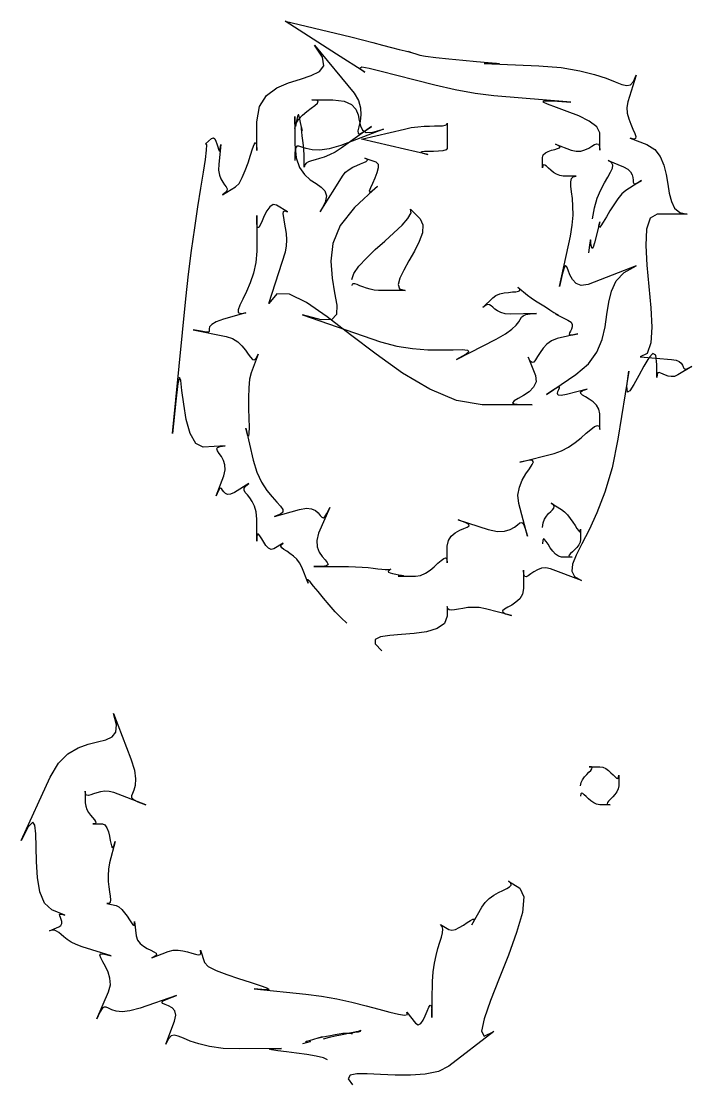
# Model space of a CAD drawing. Extents: x 1 to 224, y 2 to 223.
# Drawn here: x 68.6 to 103.8, y 55.3 to 111.1 of the extents above; entities that cross this region are included whole.
import ezdxf

# ---------------------------------------------------------------- set-up
doc = ezdxf.new("R2010")
doc.units = 0

msp = doc.modelspace()

# ---------------------------------------------------------------- linework, layer by layer
for points in [[(85.728, 79.539), (85.425, 79.809), (85.111, 80.136), (84.798, 80.493), (84.498, 80.853), (84.225, 81.192), (83.99, 81.482), (83.807, 81.698), (83.688, 81.812), (83.646, 81.8), (83.693, 81.635), (83.373, 82.47), (83.254, 82.7), (83.1, 82.894), (82.926, 83.055), (82.746, 83.19), (82.576, 83.304), (82.429, 83.402), (82.323, 83.489), (82.27, 83.571), (82.287, 83.653), (82.388, 83.74), (81.895, 83.435), (81.751, 83.404), (81.613, 83.472), (81.485, 83.608), (81.367, 83.78), (81.263, 83.958), (81.173, 84.11), (81.1, 84.205), (81.046, 84.212), (81.012, 84.099), (81, 83.835), (81, 85), (80.968, 85.371), (80.884, 85.672), (80.768, 85.915), (80.636, 86.109), (80.509, 86.267), (80.404, 86.397), (80.341, 86.511), (80.337, 86.619), (80.411, 86.732), (80.583, 86.86), (79.83, 86.395), (79.625, 86.302), (79.471, 86.293), (79.356, 86.344), (79.272, 86.428), (79.21, 86.52), (79.158, 86.595), (79.107, 86.627), (79.048, 86.59), (78.971, 86.459), (78.866, 86.209), (79.274, 87.271), (79.347, 87.579), (79.332, 87.848), (79.257, 88.079), (79.149, 88.276), (79.036, 88.44), (78.945, 88.573), (78.904, 88.677), (78.939, 88.755), (79.08, 88.808), (79.352, 88.839), (78.194, 88.771), (77.798, 88.961), (77.51, 89.49), (77.307, 90.223), (77.17, 91.022), (77.078, 91.748), (77.011, 92.266), (76.948, 92.436), (76.869, 92.121), (76.753, 91.185), (76.58, 89.489), (77.275, 96.56), (77.416, 97.85), (77.577, 99.099), (77.748, 100.283), (77.917, 101.378), (78.075, 102.358), (78.21, 103.2), (78.312, 103.878), (78.371, 104.368), (78.375, 104.645), (78.314, 104.685), (78.637, 104.975), (78.726, 105.008), (78.8, 104.953), (78.862, 104.838), (78.914, 104.69), (78.957, 104.537), (78.995, 104.406), (79.028, 104.325), (79.06, 104.321), (79.092, 104.422), (79.126, 104.656), (79.005, 103.625), (78.997, 103.311), (79.04, 103.056), (79.119, 102.849), (79.216, 102.681), (79.314, 102.545), (79.395, 102.431), (79.443, 102.329), (79.44, 102.232), (79.369, 102.13), (79.213, 102.014), (79.893, 102.434), (80.072, 102.619), (80.242, 102.921), (80.401, 103.296), (80.546, 103.702), (80.675, 104.094), (80.786, 104.429), (80.876, 104.666), (80.943, 104.759), (80.985, 104.667), (81, 104.346), (81, 105.846), (81.141, 106.654), (81.516, 107.229), (82.049, 107.625), (82.668, 107.896), (83.298, 108.094), (83.865, 108.274), (84.295, 108.489), (84.515, 108.792), (84.45, 109.238), (84.026, 109.879), (86.119, 107.357), (86.351, 106.976), (86.456, 106.589), (86.468, 106.215), (86.424, 105.875), (86.362, 105.586), (86.316, 105.369), (86.323, 105.242), (86.419, 105.226), (86.641, 105.338), (87.025, 105.599), (85.436, 104.46), (85.123, 104.26), (84.826, 104.111), (84.548, 104.001), (84.294, 103.921), (84.069, 103.86), (83.875, 103.807), (83.717, 103.752), (83.599, 103.685), (83.525, 103.594), (83.5, 103.469), (83.5, 103.953), (83.493, 104.13), (83.475, 104.355), (83.45, 104.608), (83.421, 104.868), (83.392, 105.114), (83.368, 105.324), (83.351, 105.479), (83.346, 105.556), (83.357, 105.536), (83.388, 105.396), (83.25, 106.083), (83.21, 106.212), (83.171, 106.212), (83.135, 106.12), (83.103, 105.976), (83.073, 105.816), (83.048, 105.68), (83.028, 105.606), (83.013, 105.631), (83.003, 105.794), (83, 106.133), (83, 104.667), (83.07, 103.964), (83.254, 103.448), (83.515, 103.077), (83.815, 102.81), (84.117, 102.607), (84.383, 102.426), (84.576, 102.228), (84.657, 101.971), (84.59, 101.615), (84.337, 101.118), (85.533, 103.053), (85.667, 103.213), (85.845, 103.349), (86.047, 103.463), (86.257, 103.56), (86.456, 103.642), (86.626, 103.712), (86.75, 103.774), (86.811, 103.831), (86.789, 103.887), (86.667, 103.944), (87.258, 103.747), (87.372, 103.633), (87.379, 103.431), (87.31, 103.172), (87.198, 102.889), (87.072, 102.613), (86.965, 102.377), (86.907, 102.212), (86.931, 102.152), (87.067, 102.227), (87.347, 102.469), (86.14, 101.345), (85.385, 100.414), (85.002, 99.463), (84.892, 98.528), (84.955, 97.65), (85.091, 96.867), (85.202, 96.217), (85.187, 95.738), (84.948, 95.47), (84.384, 95.451), (83.397, 95.719), (87.504, 94.303), (88.346, 94.074), (89.184, 93.942), (89.981, 93.883), (90.703, 93.872), (91.315, 93.882), (91.781, 93.889), (92.068, 93.867), (92.139, 93.791), (91.959, 93.635), (91.494, 93.375), (93.559, 94.446), (94.052, 94.727), (94.392, 94.968), (94.613, 95.172), (94.75, 95.342), (94.835, 95.48), (94.904, 95.589), (94.989, 95.671), (95.125, 95.728), (95.345, 95.763), (95.684, 95.779), (94.321, 95.756), (94.037, 95.775), (93.813, 95.834), (93.638, 95.92), (93.502, 96.017), (93.392, 96.114), (93.299, 96.195), (93.212, 96.248), (93.118, 96.258), (93.008, 96.213), (92.871, 96.097), (93.387, 96.613), (93.556, 96.736), (93.761, 96.818), (93.984, 96.869), (94.21, 96.898), (94.421, 96.916), (94.603, 96.931), (94.738, 96.954), (94.81, 96.994), (94.803, 97.06), (94.7, 97.162), (95.22, 96.75), (95.405, 96.613), (95.635, 96.457), (95.889, 96.293), (96.148, 96.129), (96.392, 95.977), (96.601, 95.847), (96.755, 95.749), (96.835, 95.692), (96.82, 95.688), (96.692, 95.746), (97.333, 95.437), (97.496, 95.324), (97.564, 95.203), (97.563, 95.08), (97.519, 94.962), (97.46, 94.855), (97.411, 94.766), (97.4, 94.702), (97.452, 94.669), (97.594, 94.674), (97.852, 94.724), (96.767, 94.475), (96.471, 94.361), (96.228, 94.186), (96.031, 93.973), (95.872, 93.747), (95.742, 93.534), (95.634, 93.356), (95.539, 93.24), (95.449, 93.209), (95.357, 93.288), (95.254, 93.501), (95.624, 92.538), (95.66, 92.204), (95.531, 91.919), (95.295, 91.678), (95.009, 91.48), (94.73, 91.32), (94.517, 91.197), (94.426, 91.106), (94.516, 91.045), (94.843, 91.011), (95.465, 91), (92.835, 91), (91.487, 91.222), (90.082, 91.812), (88.66, 92.659), (87.263, 93.649), (85.93, 94.67), (84.702, 95.61), (83.619, 96.356), (82.721, 96.796), (82.05, 96.816), (81.645, 96.306), (82.506, 99.018), (82.57, 99.328), (82.583, 99.653), (82.56, 99.979), (82.515, 100.291), (82.463, 100.576), (82.419, 100.821), (82.397, 101.011), (82.412, 101.134), (82.48, 101.175), (82.613, 101.121), (82.041, 101.475), (81.857, 101.504), (81.689, 101.389), (81.536, 101.176), (81.4, 100.913), (81.282, 100.647), (81.184, 100.425), (81.105, 100.294), (81.047, 100.302), (81.012, 100.496), (81, 100.923), (81, 99.059), (80.952, 98.461), (80.827, 97.903), (80.654, 97.392), (80.459, 96.937), (80.272, 96.546), (80.119, 96.227), (80.03, 95.988), (80.033, 95.836), (80.154, 95.781), (80.423, 95.83), (79.25, 95.485), (78.865, 95.346), (78.639, 95.214), (78.532, 95.093), (78.502, 94.988), (78.509, 94.903), (78.512, 94.842), (78.471, 94.811), (78.344, 94.813), (78.09, 94.853), (77.669, 94.935), (79.396, 94.586), (79.73, 94.473), (80.005, 94.3), (80.228, 94.09), (80.409, 93.869), (80.557, 93.66), (80.678, 93.489), (80.783, 93.378), (80.88, 93.354), (80.977, 93.44), (81.084, 93.66), (80.705, 92.674), (80.629, 92.343), (80.589, 91.887), (80.575, 91.357), (80.578, 90.802), (80.589, 90.273), (80.598, 89.82), (80.596, 89.493), (80.573, 89.341), (80.521, 89.416), (80.43, 89.767), (80.81, 88.081), (81.002, 87.452), (81.251, 86.931), (81.529, 86.505), (81.808, 86.162), (82.06, 85.889), (82.257, 85.674), (82.372, 85.504), (82.376, 85.367), (82.242, 85.25), (81.942, 85.14), (83.25, 85.508), (83.608, 85.567), (83.879, 85.534), (84.079, 85.441), (84.225, 85.316), (84.331, 85.191), (84.414, 85.095), (84.489, 85.059), (84.574, 85.111), (84.682, 85.284), (84.831, 85.605), (84.25, 84.25), (84.149, 83.866), (84.172, 83.538), (84.28, 83.263), (84.432, 83.038), (84.587, 82.858), (84.704, 82.719), (84.744, 82.617), (84.666, 82.55), (84.428, 82.512), (83.992, 82.5), (85.825, 82.5), (86.194, 82.493), (86.534, 82.475), (86.843, 82.45), (87.119, 82.421), (87.363, 82.392), (87.572, 82.368), (87.746, 82.351), (87.883, 82.346), (87.981, 82.357), (88.041, 82.388), (87.908, 82.25), (87.915, 82.21), (87.998, 82.171), (88.133, 82.135), (88.294, 82.103), (88.456, 82.073), (88.595, 82.048), (88.686, 82.028), (88.703, 82.013), (88.622, 82.003), (88.417, 82), (89.333, 82), (89.603, 82.043), (89.859, 82.156), (90.098, 82.315), (90.316, 82.497), (90.51, 82.676), (90.677, 82.829), (90.813, 82.933), (90.915, 82.963), (90.978, 82.895), (91, 82.705), (91, 83.567), (91.059, 83.872), (91.211, 84.104), (91.421, 84.279), (91.655, 84.407), (91.877, 84.503), (92.051, 84.58), (92.144, 84.65), (92.118, 84.727), (91.94, 84.823), (91.574, 84.952), (93.146, 84.454), (93.63, 84.351), (94.01, 84.361), (94.302, 84.448), (94.521, 84.574), (94.685, 84.702), (94.808, 84.797), (94.906, 84.821), (94.994, 84.737), (95.09, 84.509), (95.207, 84.099), (94.761, 85.806), (94.713, 86.253), (94.785, 86.666), (94.936, 87.04), (95.125, 87.368), (95.312, 87.642), (95.457, 87.857), (95.52, 88.006), (95.461, 88.082), (95.239, 88.078), (94.814, 87.987), (96.614, 88.439), (97, 88.577), (97.366, 88.776), (97.708, 89.012), (98.021, 89.262), (98.299, 89.501), (98.538, 89.706), (98.733, 89.853), (98.878, 89.917), (98.969, 89.876), (99, 89.705), (99, 90.519), (98.952, 90.772), (98.827, 90.981), (98.651, 91.152), (98.454, 91.292), (98.261, 91.407), (98.101, 91.503), (98.002, 91.587), (97.99, 91.664), (98.094, 91.74), (98.34, 91.823), (97.25, 91.53), (96.97, 91.48), (96.827, 91.507), (96.785, 91.586), (96.806, 91.693), (96.855, 91.803), (96.892, 91.892), (96.883, 91.933), (96.789, 91.904), (96.574, 91.779), (96.201, 91.534), (97.75, 92.58), (98.413, 93.148), (98.852, 93.766), (99.122, 94.417), (99.279, 95.082), (99.377, 95.741), (99.472, 96.375), (99.619, 96.966), (99.873, 97.495), (100.289, 97.943), (100.923, 98.291), (98.388, 97.318), (98.033, 97.261), (97.768, 97.361), (97.577, 97.565), (97.442, 97.816), (97.348, 98.059), (97.276, 98.239), (97.211, 98.299), (97.136, 98.184), (97.033, 97.839), (96.887, 97.208), (97.467, 99.85), (97.564, 100.428), (97.602, 100.951), (97.597, 101.419), (97.566, 101.829), (97.526, 102.181), (97.493, 102.472), (97.484, 102.7), (97.516, 102.866), (97.606, 102.966), (97.77, 103), (97.079, 103), (96.905, 103.027), (96.739, 103.096), (96.584, 103.195), (96.443, 103.307), (96.317, 103.418), (96.209, 103.513), (96.121, 103.577), (96.055, 103.595), (96.014, 103.553), (96, 103.436), (96, 103.969), (96.041, 104.109), (96.149, 104.217), (96.302, 104.297), (96.475, 104.357), (96.647, 104.404), (96.794, 104.445), (96.893, 104.486), (96.922, 104.534), (96.857, 104.596), (96.675, 104.678), (97.5, 104.362), (97.765, 104.301), (98.008, 104.314), (98.229, 104.378), (98.425, 104.471), (98.594, 104.57), (98.736, 104.652), (98.849, 104.695), (98.932, 104.676), (98.983, 104.573), (99, 104.362), (99, 105.269), (98.848, 105.585), (98.454, 105.883), (97.908, 106.155), (97.302, 106.398), (96.725, 106.604), (96.27, 106.767), (96.027, 106.882), (96.087, 106.943), (96.541, 106.944), (97.48, 106.878), (93.441, 107.213), (92.468, 107.335), (91.42, 107.531), (90.35, 107.772), (89.31, 108.032), (88.354, 108.283), (87.534, 108.498), (86.902, 108.65), (86.513, 108.711), (86.418, 108.654), (86.67, 108.451), (85.191, 109.4), (82.5, 111.126), (82.5, 111.126), (85.5, 110.409), (85.5, 110.409), (86.014, 110.284), (86.551, 110.149), (87.088, 110.012), (87.603, 109.879), (88.073, 109.757), (88.477, 109.652), (88.791, 109.572), (88.994, 109.521), (89.062, 109.509), (88.974, 109.54), (89.554, 109.355), (89.867, 109.294), (90.403, 109.226), (91.082, 109.154), (91.821, 109.084), (92.538, 109.019), (93.152, 108.963), (93.582, 108.92), (93.745, 108.896), (93.56, 108.893), (92.945, 108.916), (95.802, 108.791), (96.987, 108.694), (97.956, 108.533), (98.734, 108.337), (99.346, 108.133), (99.816, 107.949), (100.17, 107.812), (100.431, 107.75), (100.625, 107.791), (100.776, 107.961), (100.909, 108.29), (100.469, 106.901), (100.422, 106.606), (100.449, 106.303), (100.528, 106.003), (100.634, 105.717), (100.746, 105.459), (100.841, 105.24), (100.895, 105.071), (100.887, 104.965), (100.794, 104.933), (100.592, 104.987), (101.47, 104.65), (101.894, 104.392), (102.182, 104.024), (102.37, 103.579), (102.488, 103.088), (102.571, 102.584), (102.651, 102.1), (102.761, 101.667), (102.934, 101.318), (103.202, 101.085), (103.599, 101), (102.025, 101), (101.647, 100.787), (101.462, 100.208), (101.42, 99.357), (101.474, 98.325), (101.576, 97.205), (101.678, 96.09), (101.731, 95.071), (101.687, 94.241), (101.499, 93.692), (101.117, 93.517), (102.764, 93.375), (103.005, 93.333), (103.169, 93.263), (103.275, 93.176), (103.34, 93.084), (103.381, 92.996), (103.415, 92.924), (103.46, 92.879), (103.533, 92.871), (103.65, 92.912), (103.83, 93.013), (103.107, 92.566), (102.928, 92.489), (102.758, 92.472), (102.599, 92.499), (102.454, 92.551), (102.325, 92.611), (102.214, 92.663), (102.124, 92.688), (102.057, 92.67), (102.015, 92.591), (102, 92.434), (102, 93.108), (101.943, 93.605), (101.792, 93.682), (101.573, 93.452), (101.316, 93.029), (101.048, 92.525), (100.796, 92.053), (100.59, 91.727), (100.457, 91.661), (100.424, 91.966), (100.521, 92.757), (99.953, 89.186), (99.648, 87.686), (99.27, 86.405), (98.857, 85.325), (98.445, 84.427), (98.07, 83.69), (97.769, 83.097), (97.58, 82.627), (97.538, 82.262), (97.68, 81.983), (98.043, 81.769), (96.423, 82.391), (96.174, 82.443), (95.944, 82.418), (95.736, 82.338), (95.55, 82.23), (95.388, 82.116), (95.253, 82.02), (95.144, 81.968), (95.065, 81.983), (95.017, 82.09), (95, 82.312), (95, 81.352), (94.945, 81.056), (94.803, 80.819), (94.605, 80.631), (94.384, 80.483), (94.172, 80.366), (94.002, 80.271), (93.905, 80.189), (93.914, 80.111), (94.061, 80.027), (94.379, 79.929), (93, 80.29), (92.677, 80.349), (92.37, 80.364), (92.083, 80.347), (91.821, 80.311), (91.588, 80.268), (91.387, 80.232), (91.224, 80.215), (91.102, 80.229), (91.026, 80.288), (91, 80.405), (91, 79.906), (90.854, 79.508), (90.466, 79.246), (89.911, 79.086), (89.262, 78.996), (88.593, 78.943), (87.98, 78.894), (87.496, 78.816), (87.216, 78.676), (87.214, 78.44), (87.563, 78.076)], [(83, 105.5), (83.055, 105.745), (83.199, 105.976), (83.402, 106.192), (83.633, 106.388), (83.861, 106.562), (84.056, 106.712), (84.187, 106.834), (84.223, 106.924), (84.134, 106.981), (83.889, 107), (85, 107), (85.593, 106.934), (85.977, 106.758), (86.202, 106.506), (86.32, 106.213), (86.382, 105.911), (86.44, 105.635), (86.545, 105.418), (86.748, 105.295), (87.1, 105.299), (87.653, 105.464), (85.418, 104.607), (84.807, 104.422), (84.308, 104.357), (83.91, 104.376), (83.601, 104.443), (83.371, 104.521), (83.208, 104.575), (83.1, 104.568), (83.037, 104.463), (83.007, 104.225), (83, 103.817)], [(91, 104.45), (90.938, 104.376), (90.776, 104.329), (90.547, 104.303), (90.287, 104.291), (90.03, 104.286), (89.809, 104.282), (89.66, 104.271), (89.618, 104.248), (89.715, 104.204), (89.987, 104.134), (88.75, 104.42), (86.5, 104.939), (86.5, 104.939), (88.75, 105.47), (88.75, 105.47), (89.114, 105.542), (89.459, 105.587), (89.782, 105.612), (90.077, 105.624), (90.339, 105.629), (90.564, 105.633), (90.748, 105.643), (90.885, 105.666), (90.97, 105.708), (91, 105.775), (91, 105.5), (91, 104.45)], [(98.616, 100.75), (98.722, 101.34), (98.875, 101.848), (99.057, 102.281), (99.247, 102.646), (99.425, 102.951), (99.571, 103.203), (99.666, 103.408), (99.688, 103.574), (99.619, 103.709), (99.438, 103.819), (100.25, 103.485), (100.475, 103.359), (100.618, 103.215), (100.698, 103.064), (100.736, 102.917), (100.752, 102.786), (100.765, 102.682), (100.796, 102.617), (100.863, 102.602), (100.989, 102.649), (101.191, 102.769), (100.366, 102.235), (100.169, 102.061), (99.958, 101.804), (99.745, 101.495), (99.539, 101.168), (99.349, 100.853), (99.187, 100.584), (99.061, 100.392), (98.982, 100.309), (98.961, 100.368), (99.007, 100.6), (98.732, 99.5), (98.661, 99.266), (98.612, 99.193), (98.58, 99.237), (98.559, 99.35), (98.544, 99.489), (98.532, 99.607), (98.517, 99.659), (98.494, 99.599), (98.458, 99.382), (98.405, 98.963)], [(86, 97.571), (86.099, 97.895), (86.367, 98.276), (86.758, 98.698), (87.225, 99.142), (87.722, 99.591), (88.204, 100.025), (88.626, 100.429), (88.94, 100.782), (89.101, 101.069), (89.064, 101.27), (89.571, 100.762), (89.727, 100.441), (89.697, 100.03), (89.53, 99.558), (89.277, 99.055), (88.99, 98.548), (88.718, 98.069), (88.512, 97.645), (88.422, 97.306), (88.499, 97.081), (88.794, 97), (87.393, 97), (87.168, 97.016), (86.954, 97.057), (86.754, 97.115), (86.572, 97.181), (86.409, 97.246), (86.27, 97.302), (86.156, 97.34), (86.071, 97.351), (86.018, 97.326), (86, 97.257)], [(96, 84.559), (96.027, 84.794), (96.1, 84.989), (96.201, 85.15), (96.317, 85.282), (96.431, 85.394), (96.529, 85.489), (96.595, 85.575), (96.614, 85.658), (96.571, 85.745), (96.45, 85.84), (97, 85.5), (97.162, 85.374), (97.315, 85.211), (97.459, 85.027), (97.59, 84.838), (97.706, 84.658), (97.806, 84.504), (97.888, 84.391), (97.949, 84.335), (97.987, 84.353), (98, 84.459), (98, 83.941), (97.973, 83.789), (97.9, 83.644), (97.799, 83.509), (97.683, 83.386), (97.569, 83.276), (97.471, 83.182), (97.405, 83.105), (97.386, 83.048), (97.429, 83.012), (97.55, 83), (97, 83), (96.838, 83.043), (96.685, 83.155), (96.541, 83.314), (96.41, 83.494), (96.294, 83.672), (96.194, 83.825), (96.112, 83.928), (96.051, 83.958), (96.013, 83.89), (96, 83.702)], [(84.715, 56.619), (84.505, 56.717), (84.122, 56.808), (83.628, 56.891), (83.085, 56.966), (82.556, 57.032), (82.103, 57.088), (81.789, 57.135), (81.675, 57.172), (81.825, 57.197), (82.3, 57.212), (80.104, 57.182), (79.239, 57.211), (78.53, 57.307), (77.959, 57.445), (77.506, 57.599), (77.154, 57.744), (76.882, 57.854), (76.673, 57.905), (76.507, 57.869), (76.366, 57.723), (76.232, 57.44), (76.692, 58.638), (76.756, 58.953), (76.698, 59.181), (76.558, 59.339), (76.379, 59.446), (76.202, 59.519), (76.069, 59.575), (76.02, 59.633), (76.098, 59.709), (76.344, 59.821), (76.799, 59.987), (74.886, 59.325), (74.35, 59.179), (73.936, 59.136), (73.624, 59.166), (73.394, 59.237), (73.226, 59.318), (73.1, 59.377), (72.996, 59.382), (72.894, 59.303), (72.773, 59.108), (72.614, 58.765), (73.23, 60.189), (73.32, 60.549), (73.299, 60.897), (73.203, 61.221), (73.067, 61.513), (72.925, 61.764), (72.813, 61.963), (72.766, 62.103), (72.818, 62.173), (73.006, 62.164), (73.365, 62.067), (71.848, 62.548), (71.53, 62.667), (71.27, 62.797), (71.057, 62.931), (70.882, 63.062), (70.737, 63.184), (70.611, 63.288), (70.498, 63.367), (70.386, 63.415), (70.267, 63.424), (70.133, 63.388), (70.618, 63.594), (70.726, 63.669), (70.771, 63.764), (70.771, 63.87), (70.742, 63.979), (70.702, 64.081), (70.668, 64.169), (70.657, 64.234), (70.687, 64.267), (70.775, 64.259), (70.938, 64.201), (70.25, 64.485), (69.865, 64.833), (69.627, 65.431), (69.499, 66.185), (69.445, 67.004), (69.429, 67.795), (69.414, 68.468), (69.364, 68.929), (69.244, 69.088), (69.016, 68.851), (68.646, 68.128), (70.161, 71.453), (70.596, 72.181), (71.096, 72.676), (71.628, 72.993), (72.158, 73.186), (72.654, 73.309), (73.084, 73.418), (73.415, 73.565), (73.613, 73.806), (73.647, 74.195), (73.484, 74.787), (74.393, 72.418), (74.58, 71.819), (74.646, 71.361), (74.628, 71.02), (74.56, 70.775), (74.481, 70.601), (74.426, 70.475), (74.432, 70.375), (74.535, 70.277), (74.771, 70.158), (75.177, 69.995), (73.5, 70.638), (73.258, 70.701), (73.027, 70.71), (72.812, 70.68), (72.616, 70.627), (72.441, 70.568), (72.29, 70.517), (72.168, 70.49), (72.077, 70.504), (72.02, 70.574), (72, 70.716), (72, 70.107), (72.025, 69.928), (72.09, 69.758), (72.182, 69.599), (72.287, 69.454), (72.391, 69.325), (72.48, 69.214), (72.54, 69.124), (72.557, 69.057), (72.518, 69.015), (72.408, 69), (72.906, 69), (73.038, 68.944), (73.139, 68.797), (73.215, 68.589), (73.272, 68.353), (73.316, 68.119), (73.355, 67.919), (73.393, 67.784), (73.438, 67.745), (73.496, 67.834), (73.572, 68.081), (73.279, 66.957), (73.216, 66.622), (73.198, 66.293), (73.21, 65.979), (73.242, 65.687), (73.28, 65.425), (73.312, 65.201), (73.327, 65.02), (73.311, 64.892), (73.253, 64.823), (73.139, 64.821), (73.622, 64.707), (73.769, 64.636), (73.916, 64.504), (74.06, 64.334), (74.195, 64.146), (74.318, 63.963), (74.423, 63.807), (74.506, 63.698), (74.563, 63.659), (74.588, 63.711), (74.579, 63.876), (74.675, 63.114), (74.746, 62.897), (74.882, 62.721), (75.06, 62.579), (75.256, 62.464), (75.447, 62.37), (75.608, 62.29), (75.717, 62.217), (75.749, 62.144), (75.681, 62.065), (75.49, 61.974), (76.36, 62.308), (76.615, 62.37), (76.875, 62.374), (77.131, 62.339), (77.374, 62.28), (77.595, 62.214), (77.784, 62.158), (77.933, 62.128), (78.033, 62.141), (78.073, 62.213), (78.046, 62.362), (78.26, 61.72), (78.458, 61.518), (78.873, 61.304), (79.429, 61.087), (80.05, 60.877), (80.659, 60.685), (81.18, 60.521), (81.538, 60.393), (81.655, 60.313), (81.457, 60.29), (80.865, 60.333), (83.574, 60.065), (84.393, 59.957), (85.21, 59.808), (86, 59.632), (86.741, 59.448), (87.41, 59.272), (87.985, 59.122), (88.441, 59.013), (88.757, 58.964), (88.908, 58.99), (88.873, 59.11), (89.328, 58.538), (89.471, 58.45), (89.607, 58.517), (89.734, 58.691), (89.85, 58.924), (89.952, 59.167), (90.039, 59.371), (90.108, 59.489), (90.156, 59.472), (90.183, 59.272), (90.184, 58.84), (90.223, 60.72), (90.255, 61.227), (90.323, 61.686), (90.413, 62.097), (90.513, 62.463), (90.612, 62.782), (90.696, 63.056), (90.754, 63.287), (90.773, 63.473), (90.742, 63.617), (90.646, 63.719), (91.083, 63.449), (91.237, 63.415), (91.426, 63.459), (91.634, 63.558), (91.846, 63.686), (92.045, 63.819), (92.215, 63.932), (92.342, 64.002), (92.408, 64.004), (92.398, 63.913), (92.295, 63.706), (92.807, 64.619), (92.987, 64.87), (93.207, 65.077), (93.449, 65.248), (93.695, 65.389), (93.926, 65.507), (94.124, 65.609), (94.271, 65.7), (94.348, 65.789), (94.337, 65.881), (94.219, 65.983), (94.809, 65.618), (95.024, 65.162), (94.941, 64.352), (94.643, 63.294), (94.21, 62.1), (93.727, 60.875), (93.276, 59.73), (92.939, 58.773), (92.798, 58.111), (92.936, 57.854), (93.437, 58.109), (91.075, 56.282), (90.533, 56.007), (89.846, 55.86), (89.073, 55.806), (88.27, 55.814), (87.495, 55.85), (86.804, 55.882), (86.254, 55.876), (85.904, 55.8), (85.809, 55.621), (86.027, 55.306)], [(98, 71), (98.027, 71.162), (98.1, 71.315), (98.201, 71.459), (98.317, 71.59), (98.431, 71.706), (98.529, 71.806), (98.595, 71.888), (98.614, 71.949), (98.571, 71.987), (98.45, 72), (99, 72), (99.162, 71.973), (99.315, 71.9), (99.459, 71.799), (99.59, 71.683), (99.706, 71.569), (99.806, 71.471), (99.888, 71.405), (99.949, 71.386), (99.987, 71.429), (100, 71.55), (100, 71), (99.973, 70.838), (99.9, 70.685), (99.799, 70.541), (99.683, 70.41), (99.569, 70.294), (99.471, 70.194), (99.405, 70.112), (99.386, 70.051), (99.429, 70.013), (99.55, 70), (99, 70), (98.838, 70.027), (98.685, 70.1), (98.541, 70.201), (98.41, 70.317), (98.294, 70.431), (98.194, 70.529), (98.112, 70.595), (98.051, 70.614), (98.013, 70.571), (98, 70.45)], [(84.5, 57.724), (84.821, 57.801), (85.122, 57.869), (85.4, 57.928), (85.653, 57.98), (85.877, 58.025), (86.069, 58.064), (86.226, 58.097), (86.346, 58.125), (86.426, 58.148), (86.463, 58.168), (86.417, 58.108), (86.385, 58.091), (86.324, 58.074), (86.244, 58.059), (86.156, 58.045), (86.07, 58.032), (85.997, 58.021), (85.946, 58.012), (85.928, 58.006), (85.954, 58.001), (86.033, 58), (85.667, 58), (85.525, 57.989), (85.332, 57.962), (85.11, 57.923), (84.878, 57.878), (84.657, 57.834), (84.468, 57.797), (84.331, 57.771), (84.266, 57.764), (84.295, 57.781), (84.438, 57.827), (83.75, 57.616), (83.603, 57.567), (83.555, 57.544), (83.579, 57.539), (83.647, 57.546), (83.73, 57.557), (83.8, 57.567), (83.831, 57.568), (83.793, 57.554), (83.659, 57.518), (83.4, 57.454)]]:
    msp.add_lwpolyline(points)

doc.saveas('drawing.dxf')
